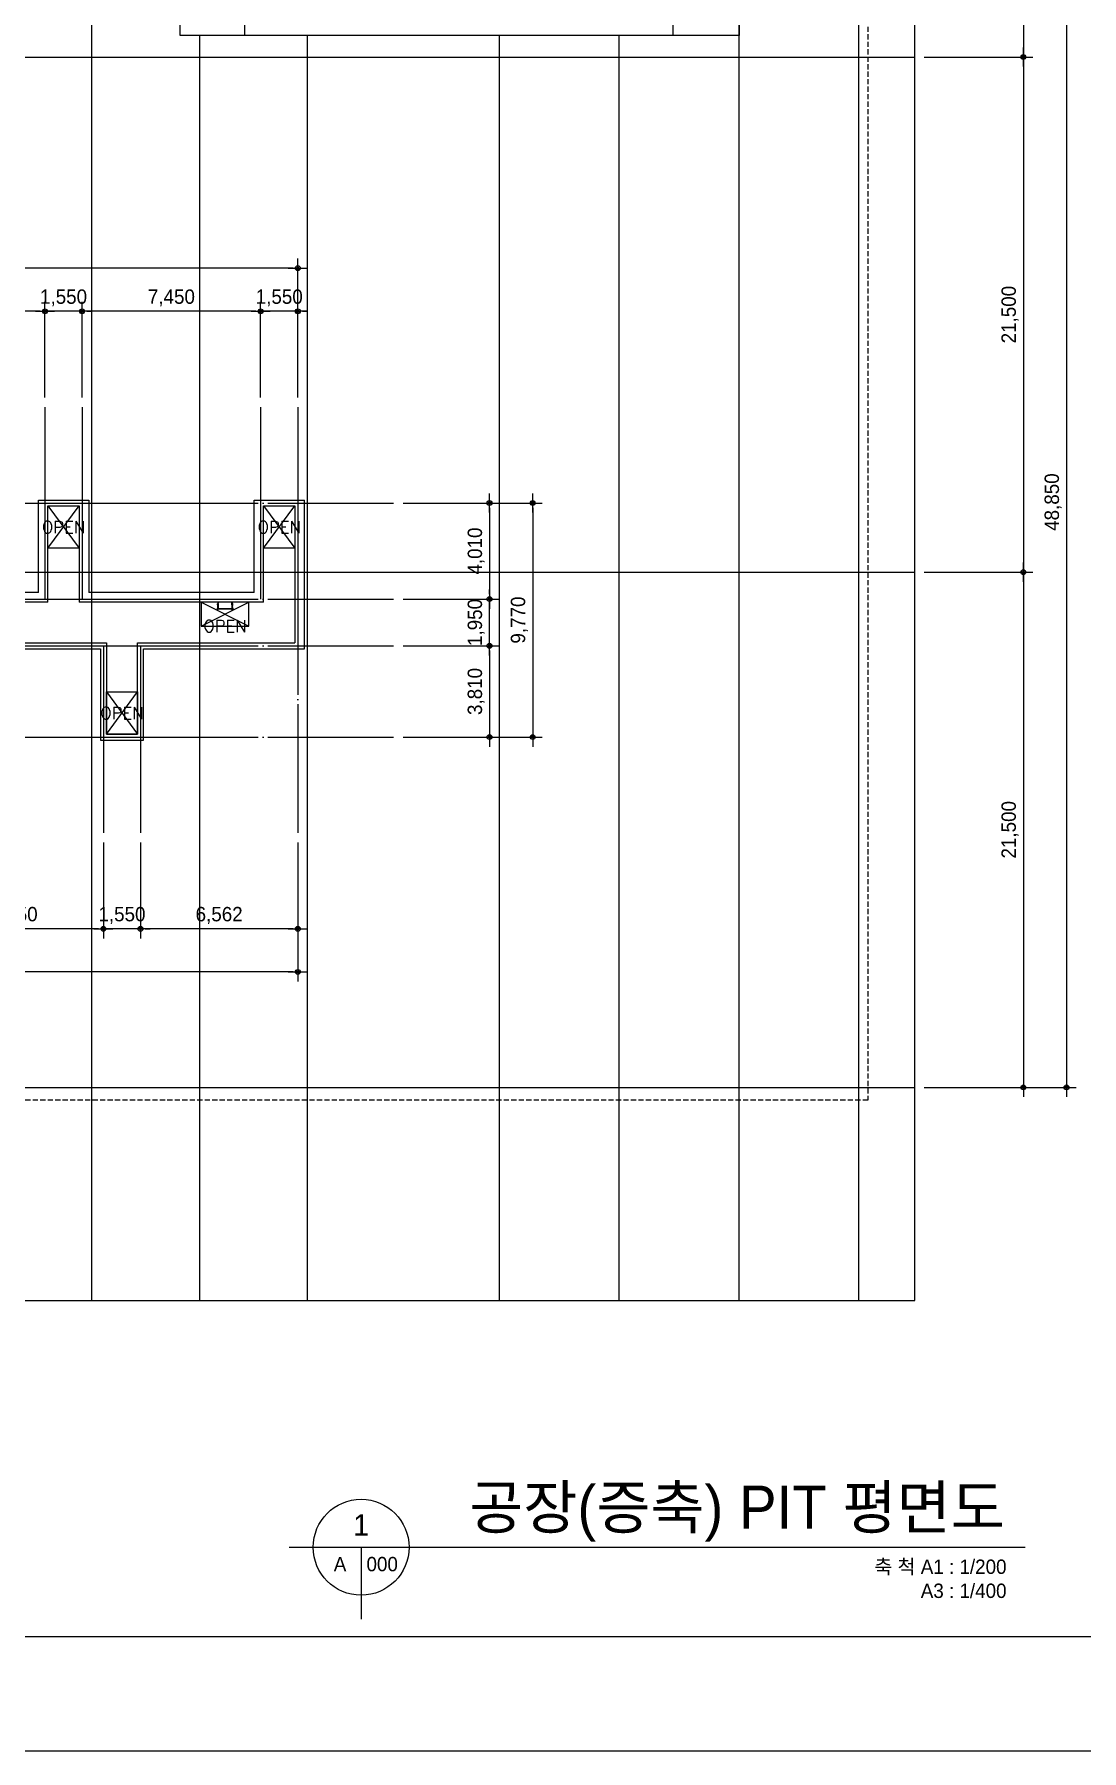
# Model space of a CAD drawing. Header units: millimetres. Extents: x 10462777 to 22643323, y 453826 to 1389191.
# Drawn here: x 11612322 to 11656024, y 652116 to 723745 of the extents above; entities that cross this region are included whole.
import ezdxf
from ezdxf.enums import TextEntityAlignment as Align

# ---------------------------------------------------------------- set-up
doc = ezdxf.new("R2010")
doc.units = ezdxf.units.MM
doc.header["$LTSCALE"] = 200
doc.header["$MEASUREMENT"] = 0
doc.header["$PDMODE"] = 35
doc.header["$PDSIZE"] = -5
doc.linetypes.add('CEN', pattern=[62, 60, -1, 0, -1])
doc.linetypes.add('HIDDEN_KS1', pattern=[0.26, 0.18, -0.08])
doc.layers.get('0').update_dxf_attribs({"linetype": 'CONTINUOUS'})
doc.layers.get('DEFPOINTS').update_dxf_attribs({"linetype": 'CONTINUOUS'})
for name, color, linetype in [('9', 9, 'CONTINUOUS'), ('CEN', 1, 'CONTINUOUS'), ('CEN2', 8, 'CEN'), ('CENTER', 1, 'CONTINUOUS'), ('con', 2, 'CONTINUOUS'), ('DIM', 4, 'CONTINUOUS'), ('E1', 4, 'CONTINUOUS'), ('open', 1, 'CONTINUOUS'), ('SHEET', 3, 'CONTINUOUS'), ('TE_TEXT', 3, 'CONTINUOUS'), ('TEXT', 7, 'CONTINUOUS'), ('TITLE', 3, 'CONTINUOUS'), ('하부벽체', 4, 'HIDDEN_KS1')]:
    doc.layers.add(name, color=color, linetype=linetype)
doc.layers.add('OFF', color=33, linetype='CONTINUOUS', plot=False)
doc.styles.add('a1', font='txt.shx ', dxfattribs={"height": 300, "bigfont": ' whgtxt.shx'})
doc.styles.add('DU', font='')
doc.styles.add('HY울릉도M', font='')
doc.styles.get('DU').set_extended_font_data('HY울릉도M')
doc.styles.get('HY울릉도M').set_extended_font_data('HY울릉도M')
doc.dimstyles.new('150-3', dxfattribs={"dimscale": 300, "dimtxt": 1.5, "dimasz": 0.5, "dimexe": 1, "dimexo": 1, "dimgap": 0.5, "dimtad": 1, "dimdec": 0, "dimdsep": 46, "dimlunit": 6, "dimtxsty": 'HY울릉도M', "dimblk1": 'DIMDOT', "dimblk2": 'DIMDOT', "dimsah": 1, "dimcen": 2.5, "dimdle": 1.5, "dimclrd": 7, "dimclre": 7, "dimclrt": 3, "dimadec": 0, "dimazin": 0, "dimtfac": 1, "dimtdec": 0, "dimtix": 1, "dimtmove": 2, "dimatfit": 3, "dimldrblk": 'DIMDOT', "dimfxl": 1, "dimtvp": 1, "dimtolj": 1, "dimtzin": 0, "dimarcsym": 0})

# ---------------------------------------------------------------- blocks, each defined once
blk = doc.blocks.new('아키람시트')
at = {"layer": 'SHEET', "color": 4}
for p, q in [((122934, -593981), (161875, -593981)), ((121173, -595171), (163173, -595171))]:
    blk.add_line(p, q, dxfattribs=at)
blk = doc.blocks.new('DIMDOT')
at = {"color": 4}
blk.add_line((-2, 0), (2, 0), dxfattribs=at)
at = {"color": 7}
for radius in [0.5, 0.25]:
    blk.add_circle((0, 0), radius, dxfattribs=at)
blk = doc.blocks.new('*D463')
at = {"layer": 'DEFPOINTS', "color": 0, "transparency": 16777216}
for p in [(11649057, 722798), (11649057, 701298), (11653590, 701298)]:
    blk.add_point(p, dxfattribs=at)
at = {"layer": 'DIM', "color": 7, "lineweight": -2, "transparency": 16777216}
for p, q in [((11649457, 722798), (11653990, 722798)), ((11653590, 722598), (11653590, 701498)), ((11649457, 701298), (11653990, 701298))]:
    blk.add_line(p, q, dxfattribs=at)
at = {"layer": 'DIM', "color": 7, "lineweight": -2, "transparency": 16777216, "xscale": 200, "yscale": 200, "zscale": 200}
for p, rotation in [((11653590, 722798), 90), ((11653590, 701298), 270)]:
    blk.add_blockref('DIMDOT', p, dxfattribs=dict(at, rotation=rotation))
at = {"layer": 'DIM', "color": 3, "transparency": 16777216, "insert": (11653033, 712048), "char_height": 600, "attachment_point": 5, "rotation": 90, "style": 'HY울릉도M'}
blk.add_mtext('\\A1;21,500', dxfattribs=at)
blk = doc.blocks.new('*D464')
at = {"layer": 'DEFPOINTS', "color": 0, "transparency": 16777216}
for p in [(11649057, 701298), (11649057, 679798), (11653590, 679798)]:
    blk.add_point(p, dxfattribs=at)
at = {"layer": 'DIM', "color": 7, "lineweight": -2, "transparency": 16777216}
for p, q in [((11649457, 701298), (11653990, 701298)), ((11653590, 701098), (11653590, 679998)), ((11649457, 679798), (11653990, 679798))]:
    blk.add_line(p, q, dxfattribs=at)
at = {"layer": 'DIM', "color": 7, "lineweight": -2, "transparency": 16777216, "xscale": 200, "yscale": 200, "zscale": 200}
for p, rotation in [((11653590, 701298), 90), ((11653590, 679798), 270)]:
    blk.add_blockref('DIMDOT', p, dxfattribs=dict(at, rotation=rotation))
at = {"layer": 'DIM', "color": 3, "transparency": 16777216, "insert": (11653033, 690548), "char_height": 600, "attachment_point": 5, "rotation": 90, "style": 'HY울릉도M'}
blk.add_mtext('\\A1;21,500', dxfattribs=at)
blk = doc.blocks.new('*D480')
at = {"layer": 'DEFPOINTS', "color": 0, "transparency": 16777216}
for p in [(11649057, 728648), (11649057, 679798), (11655390, 679798)]:
    blk.add_point(p, dxfattribs=at)
at = {"layer": 'DIM', "color": 7, "lineweight": -2, "transparency": 16777216}
for p, q in [((11649457, 728648), (11655790, 728648)), ((11655390, 728448), (11655390, 679998)), ((11649457, 679798), (11655790, 679798))]:
    blk.add_line(p, q, dxfattribs=at)
at = {"layer": 'DIM', "color": 7, "lineweight": -2, "transparency": 16777216, "xscale": 200, "yscale": 200, "zscale": 200}
for p, rotation in [((11655390, 728648), 90), ((11655390, 679798), 270)]:
    blk.add_blockref('DIMDOT', p, dxfattribs=dict(at, rotation=rotation))
at = {"layer": 'DIM', "color": 3, "transparency": 16777216, "insert": (11654833, 704223), "char_height": 600, "attachment_point": 5, "rotation": 90, "style": 'HY울릉도M'}
blk.add_mtext('\\A1;48,850', dxfattribs=at)
blk = doc.blocks.new('*D495')
at = {"layer": 'DEFPOINTS', "color": 0, "transparency": 16777216}
for p in [(11649057, 728648), (11649057, 722798), (11653590, 722798)]:
    blk.add_point(p, dxfattribs=at)
at = {"layer": 'DIM', "color": 7, "lineweight": -2, "transparency": 16777216}
for p, q in [((11649457, 728648), (11653990, 728648)), ((11653590, 728448), (11653590, 722998)), ((11649457, 722798), (11653990, 722798))]:
    blk.add_line(p, q, dxfattribs=at)
at = {"layer": 'DIM', "color": 7, "lineweight": -2, "transparency": 16777216, "xscale": 200, "yscale": 200, "zscale": 200}
for p, rotation in [((11653590, 728648), 90), ((11653590, 722798), 270)]:
    blk.add_blockref('DIMDOT', p, dxfattribs=dict(at, rotation=rotation))
at = {"layer": 'DIM', "color": 3, "transparency": 16777216, "insert": (11653033, 725723), "char_height": 600, "attachment_point": 5, "rotation": 90, "style": 'HY울릉도M'}
blk.add_mtext('\\A1;5,850', dxfattribs=at)
blk = doc.blocks.new('A$C0C7C7C33')
at = {"layer": '9'}
h = blk.add_hatch(dxfattribs=at)
h.set_pattern_fill('ANSI37', color=256, scale=40, angle=180, style=0)
h.set_pattern_definition([(135, (5099.1176, 3321.716), (3.535534, 3.535534), []), (45, (5099.1176, 3321.716), (3.535534, -3.535534), [])])
h.paths.add_polyline_path([(-645, 4034), (-635, 4034), (-635, 4024), (-645, 4024)])
h.paths.add_polyline_path([(-661, 4034), (-651, 4034), (-651, 4024), (-661, 4024)])
h = blk.add_hatch(dxfattribs=at)
h.set_pattern_fill('ANSI37', color=256, scale=40, angle=180, style=0)
h.set_pattern_definition([(135, (5686.8676, 3321.716), (3.535534, 3.535534), []), (45, (5686.8676, 3321.716), (3.535534, -3.535534), [])])
h.paths.add_polyline_path([(-57, 4034), (-47, 4034), (-47, 4024), (-57, 4024)])
h.paths.add_polyline_path([(-73, 4034), (-63, 4034), (-63, 4024), (-73, 4024)])
for p, q in [((-657, 4110), (-681, 4110)), ((-681, 4110), (-681, 4104)), ((-657, 4104), (-681, 4104)), ((-661, 3835), (-666, 3835)), ((-666, 3835), (-666, 3828)), ((-666, 3821), (-666, 3813)), ((-666, 3813), (-661, 3813)), ((-664, 4002), (-664, 3986)), ((-664, 4002), (-657, 4002)), ((-657, 3999), (-664, 3999)), ((-657, 3989), (-664, 3989)), ((-664, 3986), (-657, 3986)), ((-664, 3952), (-657, 3952)), ((-664, 3952), (-664, 3936)), ((-657, 3949), (-664, 3949)), ((-657, 3939), (-664, 3939)), ((-664, 3936), (-657, 3936)), ((-664, 3902), (-664, 3886)), ((-664, 3902), (-657, 3902)), ((-657, 3899), (-664, 3899)), ((-657, 3889), (-664, 3889)), ((-664, 3886), (-657, 3886)), ((-661, 4024), (-661, 4034)), ((-651, 4034), (-661, 4034)), ((-651, 4024), (-661, 4024)), ((-657, 4014), (-657, 3844)), ((-657, 4014), (-651, 4014)), ((-657, 3999), (-645, 3999)), ((-657, 3989), (-645, 3989)), ((-657, 3949), (-645, 3949)), ((-657, 3939), (-645, 3939)), ((-657, 3899), (-645, 3899)), ((-657, 3889), (-645, 3889)), ((-646, 3835), (-656, 3835)), ((-656, 3813), (-646, 3813)), ((-651, 4098), (-651, 4024)), ((-651, 3844), (-651, 4024)), ((-651, 3874), (-645, 3874)), ((-645, 4024), (-645, 4098)), ((-635, 4034), (-645, 4034)), ((-645, 4024), (-645, 3874)), ((-635, 4024), (-645, 4024)), ((-645, 4002), (-638, 4002)), ((-645, 3999), (-638, 3999)), ((-645, 3989), (-638, 3989)), ((-645, 3986), (-638, 3986)), ((-645, 3952), (-638, 3952)), ((-645, 3949), (-638, 3949)), ((-645, 3939), (-638, 3939)), ((-645, 3936), (-638, 3936)), ((-645, 3902), (-638, 3902)), ((-645, 3899), (-638, 3899)), ((-645, 3889), (-638, 3889)), ((-645, 3886), (-638, 3886)), ((-637, 3835), (-642, 3835)), ((-642, 3813), (-637, 3813)), ((-615, 4110), (-639, 4110)), ((-639, 4104), (-615, 4104)), ((-638, 4002), (-638, 3986)), ((-638, 3999), (-633, 3999)), ((-638, 3989), (-633, 3989)), ((-638, 3952), (-638, 3936)), ((-638, 3949), (-633, 3949)), ((-638, 3939), (-633, 3939)), ((-638, 3902), (-638, 3886)), ((-638, 3899), (-633, 3899)), ((-638, 3889), (-633, 3889)), ((-71, 3835), (-637, 3835)), ((-71, 3813), (-637, 3813)), ((-635, 4034), (-635, 4024)), ((-633, 3999), (-633, 3989)), ((-633, 3949), (-633, 3939)), ((-633, 3899), (-633, 3889)), ((-615, 4110), (-615, 4104)), ((-93, 4110), (-69, 4110)), ((-93, 4110), (-93, 4104)), ((-69, 4104), (-93, 4104)), ((-75, 3999), (-75, 3989)), ((-70, 3999), (-75, 3999)), ((-70, 3989), (-75, 3989)), ((-70, 3949), (-75, 3949)), ((-75, 3949), (-75, 3939)), ((-70, 3939), (-75, 3939)), ((-75, 3899), (-75, 3889)), ((-70, 3899), (-75, 3899)), ((-70, 3889), (-75, 3889)), ((-63, 4034), (-73, 4034)), ((-73, 4024), (-73, 4034)), ((-63, 4024), (-73, 4024)), ((-71, 3835), (-67, 3835)), ((-67, 3813), (-71, 3813)), ((-63, 4002), (-70, 4002)), ((-70, 4002), (-70, 3986)), ((-63, 3999), (-70, 3999)), ((-63, 3989), (-70, 3989)), ((-63, 3986), (-70, 3986)), ((-63, 3952), (-70, 3952)), ((-70, 3952), (-70, 3936)), ((-63, 3949), (-70, 3949)), ((-63, 3939), (-70, 3939)), ((-63, 3936), (-70, 3936)), ((-63, 3902), (-70, 3902)), ((-70, 3902), (-70, 3886)), ((-63, 3899), (-70, 3899)), ((-63, 3889), (-70, 3889)), ((-63, 3886), (-70, 3886)), ((-63, 4024), (-63, 4098)), ((-63, 4024), (-63, 3874)), ((-51, 3999), (-63, 3999)), ((-51, 3989), (-63, 3989)), ((-51, 3949), (-63, 3949)), ((-51, 3939), (-63, 3939)), ((-51, 3899), (-63, 3899)), ((-51, 3889), (-63, 3889)), ((-57, 3874), (-63, 3874)), ((-62, 3835), (-52, 3835)), ((-52, 3813), (-62, 3813)), ((-57, 4098), (-57, 4024)), ((-47, 4034), (-57, 4034)), ((-57, 3844), (-57, 4024)), ((-47, 4024), (-57, 4024)), ((-51, 4014), (-57, 4014)), ((-51, 4110), (-27, 4110)), ((-51, 4104), (-27, 4104)), ((-51, 4014), (-51, 3844)), ((-44, 4002), (-51, 4002)), ((-51, 3999), (-44, 3999)), ((-51, 3989), (-44, 3989)), ((-44, 3986), (-51, 3986)), ((-44, 3952), (-51, 3952)), ((-51, 3949), (-44, 3949)), ((-51, 3939), (-44, 3939)), ((-44, 3936), (-51, 3936)), ((-44, 3902), (-51, 3902)), ((-51, 3899), (-44, 3899)), ((-51, 3889), (-44, 3889)), ((-44, 3886), (-51, 3886)), ((-48, 3835), (-43, 3835)), ((-43, 3813), (-48, 3813)), ((-47, 4034), (-47, 4024)), ((-44, 4002), (-44, 3986)), ((-44, 3952), (-44, 3936)), ((-44, 3902), (-44, 3886)), ((-43, 3835), (-43, 3828)), ((-43, 3821), (-43, 3813)), ((-27, 4110), (-27, 4104))]:
    blk.add_line(p, q, dxfattribs=at)
for centre, radius in [((-654, 3824), 20.1), ((-654, 3824), 16.9), ((-54, 3824), 20.1), ((-54, 3824), 16.9)]:
    blk.add_circle(centre, radius, dxfattribs=at)
for centre, radius, start, end in [((-657, 4098), 12.5, 2.41236, 87.58764), ((-657, 4098), 6.27, 2.41236, 87.58764), ((-638, 4098), 12.5, 92.41236, 139.45169), ((-639, 4098), 6.27, 92.41236, 177.58764), ((-70, 4098), 12.5, 40.54831, 87.58764), ((-69, 4098), 6.27, 2.41236, 87.58764), ((-51, 4098), 12.5, 92.41236, 177.58764), ((-51, 4098), 6.27, 92.41236, 177.58764)]:
    blk.add_arc(centre, radius, start, end, dxfattribs=at)
at = {"layer": 'CENTER'}
for p, q in [((5, 3824), (-702, 3824)), ((-670, 3994), (-629, 3994)), ((-670, 3944), (-629, 3944)), ((-670, 3894), (-629, 3894)), ((-654, 3774), (-654, 3873)), ((-38, 3994), (-79, 3994)), ((-38, 3944), (-79, 3944)), ((-38, 3894), (-79, 3894)), ((-54, 3774), (-54, 3873))]:
    blk.add_line(p, q, dxfattribs=at)
blk = doc.blocks.new('*D498')
at = {"layer": 'DEFPOINTS', "color": 0, "transparency": 16777216}
for p in [(11578166, 713985), (11578166, 708185), (11623316, 708185)]:
    blk.add_point(p, dxfattribs=at)
at = {"layer": 'DIM', "color": 7, "lineweight": -2, "transparency": 16777216}
for p, q in [((11578166, 708585), (11578166, 714385)), ((11623316, 708585), (11623316, 714385)), ((11623116, 713985), (11578366, 713985))]:
    blk.add_line(p, q, dxfattribs=at)
at = {"layer": 'DIM', "color": 7, "lineweight": -2, "transparency": 16777216, "xscale": 200, "yscale": 200, "zscale": 200, "rotation": 180}
blk.add_blockref('DIMDOT', (11578166, 713985), dxfattribs=at)
at = {"layer": 'DIM', "color": 7, "lineweight": -2, "transparency": 16777216, "xscale": 200, "yscale": 200, "zscale": 200}
blk.add_blockref('DIMDOT', (11623316, 713985), dxfattribs=at)
at = {"layer": 'DIM', "color": 3, "transparency": 16777216, "insert": (11600741, 714542), "char_height": 600, "attachment_point": 5, "style": 'HY울릉도M'}
blk.add_mtext('\\A1;45,150', dxfattribs=at)
blk = doc.blocks.new('*D501')
at = {"layer": 'DEFPOINTS', "color": 0, "transparency": 16777216}
for p in [(11612766, 712185), (11612766, 708185), (11614316, 708185)]:
    blk.add_point(p, dxfattribs=at)
at = {"layer": 'DIM', "color": 7, "lineweight": -2, "transparency": 16777216}
for p, q in [((11612566, 712185), (11612366, 712185)), ((11612766, 708585), (11612766, 712585)), ((11614316, 712185), (11612766, 712185)), ((11614316, 708585), (11614316, 712585)), ((11614516, 712185), (11614716, 712185))]:
    blk.add_line(p, q, dxfattribs=at)
at = {"layer": 'DIM', "color": 7, "lineweight": -2, "transparency": 16777216, "xscale": 200, "yscale": 200, "zscale": 200}
blk.add_blockref('DIMDOT', (11612766, 712185), dxfattribs=at)
at = {"layer": 'DIM', "color": 7, "lineweight": -2, "transparency": 16777216, "xscale": 200, "yscale": 200, "zscale": 200, "rotation": 180}
blk.add_blockref('DIMDOT', (11614316, 712185), dxfattribs=at)
at = {"layer": 'DIM', "color": 3, "transparency": 16777216, "insert": (11613541, 712742), "char_height": 600, "attachment_point": 5, "style": 'HY울릉도M'}
blk.add_mtext('\\A1;1,550', dxfattribs=at)
blk = doc.blocks.new('*D502')
at = {"layer": 'DEFPOINTS', "color": 0, "transparency": 16777216}
for p in [(11621766, 712185), (11621766, 708185), (11623316, 708185)]:
    blk.add_point(p, dxfattribs=at)
at = {"layer": 'DIM', "color": 7, "lineweight": -2, "transparency": 16777216}
for p, q in [((11621566, 712185), (11621366, 712185)), ((11621766, 708585), (11621766, 712585)), ((11623316, 712185), (11621766, 712185)), ((11623316, 708585), (11623316, 712585)), ((11623516, 712185), (11623716, 712185))]:
    blk.add_line(p, q, dxfattribs=at)
at = {"layer": 'DIM', "color": 7, "lineweight": -2, "transparency": 16777216, "xscale": 200, "yscale": 200, "zscale": 200}
blk.add_blockref('DIMDOT', (11621766, 712185), dxfattribs=at)
at = {"layer": 'DIM', "color": 7, "lineweight": -2, "transparency": 16777216, "xscale": 200, "yscale": 200, "zscale": 200, "rotation": 180}
blk.add_blockref('DIMDOT', (11623316, 712185), dxfattribs=at)
at = {"layer": 'DIM', "color": 3, "transparency": 16777216, "insert": (11622541, 712742), "char_height": 600, "attachment_point": 5, "style": 'HY울릉도M'}
blk.add_mtext('\\A1;1,550', dxfattribs=at)
blk = doc.blocks.new('*D503')
at = {"layer": 'DEFPOINTS', "color": 0, "transparency": 16777216}
for p in [(11614316, 712185), (11614316, 708185), (11621766, 708185)]:
    blk.add_point(p, dxfattribs=at)
at = {"layer": 'DIM', "color": 7, "lineweight": -2, "transparency": 16777216}
for p, q in [((11614316, 708585), (11614316, 712585)), ((11621566, 712185), (11614516, 712185)), ((11621766, 708585), (11621766, 712585))]:
    blk.add_line(p, q, dxfattribs=at)
at = {"layer": 'DIM', "color": 7, "lineweight": -2, "transparency": 16777216, "xscale": 200, "yscale": 200, "zscale": 200, "rotation": 180}
blk.add_blockref('DIMDOT', (11614316, 712185), dxfattribs=at)
at = {"layer": 'DIM', "color": 7, "lineweight": -2, "transparency": 16777216, "xscale": 200, "yscale": 200, "zscale": 200}
blk.add_blockref('DIMDOT', (11621766, 712185), dxfattribs=at)
at = {"layer": 'DIM', "color": 3, "transparency": 16777216, "insert": (11618041, 712742), "char_height": 600, "attachment_point": 5, "style": 'HY울릉도M'}
blk.add_mtext('\\A1;7,450', dxfattribs=at)
blk = doc.blocks.new('*D504')
at = {"layer": 'DEFPOINTS', "color": 0, "transparency": 16777216}
for p in [(11605316, 712185), (11605316, 708185), (11612766, 708185)]:
    blk.add_point(p, dxfattribs=at)
at = {"layer": 'DIM', "color": 7, "lineweight": -2, "transparency": 16777216}
for p, q in [((11605316, 708585), (11605316, 712585)), ((11612566, 712185), (11605516, 712185)), ((11612766, 708585), (11612766, 712585))]:
    blk.add_line(p, q, dxfattribs=at)
at = {"layer": 'DIM', "color": 7, "lineweight": -2, "transparency": 16777216, "xscale": 200, "yscale": 200, "zscale": 200, "rotation": 180}
blk.add_blockref('DIMDOT', (11605316, 712185), dxfattribs=at)
at = {"layer": 'DIM', "color": 7, "lineweight": -2, "transparency": 16777216, "xscale": 200, "yscale": 200, "zscale": 200}
blk.add_blockref('DIMDOT', (11612766, 712185), dxfattribs=at)
at = {"layer": 'DIM', "color": 3, "transparency": 16777216, "insert": (11609041, 712742), "char_height": 600, "attachment_point": 5, "style": 'HY울릉도M'}
blk.add_mtext('\\A1;7,450', dxfattribs=at)
blk = doc.blocks.new('*D512')
at = {"layer": 'DEFPOINTS', "color": 0, "transparency": 16777216}
for p in [(11627316, 704185), (11627316, 694415), (11633116, 694415)]:
    blk.add_point(p, dxfattribs=at)
at = {"layer": 'DIM', "color": 7, "lineweight": -2, "transparency": 16777216}
for p, q in [((11627716, 704185), (11633516, 704185)), ((11633116, 703985), (11633116, 694615)), ((11627716, 694415), (11633516, 694415))]:
    blk.add_line(p, q, dxfattribs=at)
at = {"layer": 'DIM', "color": 7, "lineweight": -2, "transparency": 16777216, "xscale": 200, "yscale": 200, "zscale": 200}
for p, rotation in [((11633116, 704185), 90), ((11633116, 694415), 270)]:
    blk.add_blockref('DIMDOT', p, dxfattribs=dict(at, rotation=rotation))
at = {"layer": 'DIM', "color": 3, "transparency": 16777216, "insert": (11632559, 699300), "char_height": 600, "attachment_point": 5, "rotation": 90, "style": 'HY울릉도M'}
blk.add_mtext('\\A1;9,770', dxfattribs=at)
blk = doc.blocks.new('*D513')
at = {"layer": 'DEFPOINTS', "color": 0, "transparency": 16777216}
for p in [(11627316, 704185), (11627316, 700175), (11631316, 700175)]:
    blk.add_point(p, dxfattribs=at)
at = {"layer": 'DIM', "color": 7, "lineweight": -2, "transparency": 16777216}
for p, q in [((11627716, 704185), (11631716, 704185)), ((11631316, 703985), (11631316, 700375)), ((11627716, 700175), (11631716, 700175))]:
    blk.add_line(p, q, dxfattribs=at)
at = {"layer": 'DIM', "color": 7, "lineweight": -2, "transparency": 16777216, "xscale": 200, "yscale": 200, "zscale": 200}
for p, rotation in [((11631316, 704185), 90), ((11631316, 700175), 270)]:
    blk.add_blockref('DIMDOT', p, dxfattribs=dict(at, rotation=rotation))
at = {"layer": 'DIM', "color": 3, "transparency": 16777216, "insert": (11630759, 702180), "char_height": 600, "attachment_point": 5, "rotation": 90, "style": 'HY울릉도M'}
blk.add_mtext('\\A1;4,010', dxfattribs=at)
blk = doc.blocks.new('*D514')
at = {"layer": 'DEFPOINTS', "color": 0, "transparency": 16777216}
for p in [(11627316, 700175), (11631316, 700175), (11627316, 698225)]:
    blk.add_point(p, dxfattribs=at)
at = {"layer": 'DIM', "color": 7, "lineweight": -2, "transparency": 16777216}
for p, q in [((11631316, 700375), (11631316, 700575)), ((11627716, 700175), (11631716, 700175)), ((11631316, 698225), (11631316, 700175)), ((11627716, 698225), (11631716, 698225)), ((11631316, 698025), (11631316, 697825))]:
    blk.add_line(p, q, dxfattribs=at)
at = {"layer": 'DIM', "color": 7, "lineweight": -2, "transparency": 16777216, "xscale": 200, "yscale": 200, "zscale": 200}
for p, rotation in [((11631316, 700175), 270), ((11631316, 698225), 90)]:
    blk.add_blockref('DIMDOT', p, dxfattribs=dict(at, rotation=rotation))
at = {"layer": 'DIM', "color": 3, "transparency": 16777216, "insert": (11630759, 699200), "char_height": 600, "attachment_point": 5, "rotation": 90, "style": 'HY울릉도M'}
blk.add_mtext('\\A1;1,950', dxfattribs=at)
blk = doc.blocks.new('*D515')
at = {"layer": 'DEFPOINTS', "color": 0, "transparency": 16777216}
for p in [(11627316, 698225), (11627316, 694415), (11631316, 694415)]:
    blk.add_point(p, dxfattribs=at)
at = {"layer": 'DIM', "color": 7, "lineweight": -2, "transparency": 16777216}
for p, q in [((11627716, 698225), (11631716, 698225)), ((11631316, 698025), (11631316, 694615)), ((11627716, 694415), (11631716, 694415))]:
    blk.add_line(p, q, dxfattribs=at)
at = {"layer": 'DIM', "color": 7, "lineweight": -2, "transparency": 16777216, "xscale": 200, "yscale": 200, "zscale": 200}
for p, rotation in [((11631316, 698225), 90), ((11631316, 694415), 270)]:
    blk.add_blockref('DIMDOT', p, dxfattribs=dict(at, rotation=rotation))
at = {"layer": 'DIM', "color": 3, "transparency": 16777216, "insert": (11630759, 696320), "char_height": 600, "attachment_point": 5, "rotation": 90, "style": 'HY울릉도M'}
blk.add_mtext('\\A1;3,810', dxfattribs=at)
blk = doc.blocks.new('*D517')
at = {"layer": 'DEFPOINTS', "color": 0, "transparency": 16777216}
for p in [(11578166, 690415), (11623316, 690415), (11578166, 684615)]:
    blk.add_point(p, dxfattribs=at)
at = {"layer": 'DIM', "color": 7, "lineweight": -2, "transparency": 16777216}
for p, q in [((11578166, 690015), (11578166, 684215)), ((11623316, 690015), (11623316, 684215)), ((11623116, 684615), (11578366, 684615))]:
    blk.add_line(p, q, dxfattribs=at)
at = {"layer": 'DIM', "color": 7, "lineweight": -2, "transparency": 16777216, "xscale": 200, "yscale": 200, "zscale": 200, "rotation": 180}
blk.add_blockref('DIMDOT', (11578166, 684615), dxfattribs=at)
at = {"layer": 'DIM', "color": 7, "lineweight": -2, "transparency": 16777216, "xscale": 200, "yscale": 200, "zscale": 200}
blk.add_blockref('DIMDOT', (11623316, 684615), dxfattribs=at)
at = {"layer": 'DIM', "color": 3, "transparency": 16777216, "insert": (11600741, 685172), "char_height": 600, "attachment_point": 5, "style": 'HY울릉도M'}
blk.add_mtext('\\A1;45,150', dxfattribs=at)
blk = doc.blocks.new('*D520')
at = {"layer": 'DEFPOINTS', "color": 0, "transparency": 16777216}
for p in [(11607753, 690415), (11615203, 690415), (11607753, 686415)]:
    blk.add_point(p, dxfattribs=at)
at = {"layer": 'DIM', "color": 7, "lineweight": -2, "transparency": 16777216}
for p, q in [((11607753, 690015), (11607753, 686015)), ((11615203, 690015), (11615203, 686015)), ((11615003, 686415), (11607953, 686415))]:
    blk.add_line(p, q, dxfattribs=at)
at = {"layer": 'DIM', "color": 7, "lineweight": -2, "transparency": 16777216, "xscale": 200, "yscale": 200, "zscale": 200, "rotation": 180}
blk.add_blockref('DIMDOT', (11607753, 686415), dxfattribs=at)
at = {"layer": 'DIM', "color": 7, "lineweight": -2, "transparency": 16777216, "xscale": 200, "yscale": 200, "zscale": 200}
blk.add_blockref('DIMDOT', (11615203, 686415), dxfattribs=at)
at = {"layer": 'DIM', "color": 3, "transparency": 16777216, "insert": (11611478, 686972), "char_height": 600, "attachment_point": 5, "style": 'HY울릉도M'}
blk.add_mtext('\\A1;7,450', dxfattribs=at)
blk = doc.blocks.new('*D521')
at = {"layer": 'DEFPOINTS', "color": 0, "transparency": 16777216}
for p in [(11616753, 690415), (11623316, 690415), (11616753, 686415)]:
    blk.add_point(p, dxfattribs=at)
at = {"layer": 'DIM', "color": 7, "lineweight": -2, "transparency": 16777216}
for p, q in [((11616753, 690015), (11616753, 686015)), ((11623316, 690015), (11623316, 686015)), ((11623116, 686415), (11616953, 686415))]:
    blk.add_line(p, q, dxfattribs=at)
at = {"layer": 'DIM', "color": 7, "lineweight": -2, "transparency": 16777216, "xscale": 200, "yscale": 200, "zscale": 200, "rotation": 180}
blk.add_blockref('DIMDOT', (11616753, 686415), dxfattribs=at)
at = {"layer": 'DIM', "color": 7, "lineweight": -2, "transparency": 16777216, "xscale": 200, "yscale": 200, "zscale": 200}
blk.add_blockref('DIMDOT', (11623316, 686415), dxfattribs=at)
at = {"layer": 'DIM', "color": 3, "transparency": 16777216, "insert": (11620034, 686972), "char_height": 600, "attachment_point": 5, "style": 'HY울릉도M'}
blk.add_mtext('\\A1;6,562', dxfattribs=at)
blk = doc.blocks.new('*D522')
at = {"layer": 'DEFPOINTS', "color": 0, "transparency": 16777216}
for p in [(11615203, 690415), (11616753, 690415), (11615203, 686415)]:
    blk.add_point(p, dxfattribs=at)
at = {"layer": 'DIM', "color": 7, "lineweight": -2, "transparency": 16777216}
for p, q in [((11615203, 690015), (11615203, 686015)), ((11616753, 690015), (11616753, 686015)), ((11615003, 686415), (11614803, 686415)), ((11616753, 686415), (11615203, 686415)), ((11616953, 686415), (11617153, 686415))]:
    blk.add_line(p, q, dxfattribs=at)
at = {"layer": 'DIM', "color": 7, "lineweight": -2, "transparency": 16777216, "xscale": 200, "yscale": 200, "zscale": 200}
blk.add_blockref('DIMDOT', (11615203, 686415), dxfattribs=at)
at = {"layer": 'DIM', "color": 7, "lineweight": -2, "transparency": 16777216, "xscale": 200, "yscale": 200, "zscale": 200, "rotation": 180}
blk.add_blockref('DIMDOT', (11616753, 686415), dxfattribs=at)
at = {"layer": 'DIM', "color": 3, "transparency": 16777216, "insert": (11615978, 686972), "char_height": 600, "attachment_point": 5, "style": 'HY울릉도M'}
blk.add_mtext('\\A1;1,550', dxfattribs=at)

msp = doc.modelspace()

# ---------------------------------------------------------------- linework, layer by layer
at = {"layer": 'CEN'}
for p, q in [((11614725.71196, 670904.89188), (11614725.71196, 745563.67675)), ((11641725.71196, 670904.91633), (11641725.71196, 745563.70119)), ((11646725.71196, 670904.92086), (11646725.71196, 745563.70572)), ((11619225.71196, 670904.89596), (11619225.71196, 723691.31407)), ((11623725.71196, 670904.90003), (11623725.71196, 723691.31407)), ((11631725.71196, 670904.90728), (11631725.71196, 723691.31407)), ((11636725.71196, 670904.9118), (11636725.71196, 723691.31407)), ((11526804.71195, 722797.78093), (11649056.68457, 722797.78093)), ((11526804.71195, 701297.78093), (11649056.68457, 701297.78093)), ((11526804.71195, 679797.78093), (11649056.68457, 679797.78093))]:
    msp.add_line(p, q, dxfattribs=at)
at = {"layer": 'CEN2'}
for p, q in [((11612765.70954, 708185.28093), (11612765.70954, 700175.28093)), ((11614315.70954, 708185.28093), (11614315.70954, 700175.28093)), ((11621765.70954, 708185.28093), (11621765.70954, 700175.28093)), ((11623315.70954, 708185.28093), (11623315.70954, 690415.13453)), ((11572465.7093, 704185.28093), (11627315.70954, 704185.28093)), ((11572465.7093, 700175.28093), (11627315.70954, 700175.28093)), ((11572465.7093, 698225.28093), (11627315.70954, 698225.28093)), ((11615203.21196, 698225.28093), (11615203.21196, 690415.13453)), ((11616753.21196, 698225.28093), (11616753.21196, 690415.13453)), ((11572465.7093, 694415.13453), (11627315.70954, 694415.13453))]:
    msp.add_line(p, q, dxfattribs=at)
at = {"layer": 'CENTER'}
for p, q in [((11621103.71196, 723691.31407, 0), (11621103.71196, 745563.60612, 0)), ((11638983.71196, 723691.31407, 0), (11638983.71196, 745563.60612, 0))]:
    msp.add_line(p, q, dxfattribs=at)
at = {"layer": 'con'}
for p, q in [((11612490.70954, 704310.28093), (11614590.70954, 704310.28093)), ((11612490.70954, 700450.28093), (11612490.70954, 704310.28093)), ((11614590.70954, 704310.28093), (11614590.70954, 700450.28093)), ((11621490.70954, 704310.28093), (11623590.70954, 704310.28093)), ((11621490.70954, 700450.28093), (11621490.70954, 704310.28093)), ((11623590.70954, 698100.28093), (11623590.70954, 704310.28093)), ((11612890.70954, 700050.28093), (11612890.70954, 704060.28093)), ((11612890.70954, 704060.28093), (11614190.70954, 704060.28093)), ((11614190.70954, 704060.28093), (11614190.70954, 700050.28093)), ((11621890.70954, 700050.28093), (11621890.70954, 704060.28093)), ((11621890.70954, 704060.28093), (11623190.70954, 704060.28093)), ((11623190.70954, 704060.28093), (11623190.70954, 698350.28093)), ((11612890.70954, 700050.28093), (11605190.70954, 700050.28093)), ((11612490.70954, 700450.28093), (11605590.70954, 700450.28093)), ((11621890.70954, 700050.28093), (11614190.70954, 700050.28093)), ((11621490.70954, 700450.28093), (11614590.70954, 700450.28093)), ((11607628.21196, 698350.28093), (11615328.21196, 698350.28093)), ((11607878.21196, 698100.28093), (11615078.21196, 698100.28093)), ((11615078.21196, 698100.28093), (11615078.21196, 694290.13453)), ((11615328.21196, 698350.28093), (11615328.21196, 694540.13453)), ((11616628.21196, 698350.28093), (11623190.70954, 698350.28093)), ((11616628.21196, 694540.13453, 0), (11616628.21196, 698350.28093, 0)), ((11616878.21196, 698100.28093), (11623590.70954, 698100.28093)), ((11616878.21196, 694290.13453), (11616878.21196, 698100.28093)), ((11615078.21196, 694290.13453), (11616878.21196, 694290.13453)), ((11615328.21196, 694540.13453), (11616628.21196, 694540.13453, 0))]:
    msp.add_line(p, q, dxfattribs=at)
at = {"layer": 'E1', "ltscale": 10}
msp.add_lwpolyline([(11641725.71196, 723691.31407), (11618403.71196, 723691.31407), (11618403.71196, 745563.60612), (11641725.71196, 745563.60612)], close=True, dxfattribs=at)
at = {"layer": 'OFF', "color": 156, "ltscale": 10}
msp.add_lwpolyline([(11526804.71195, 745563.59714), (11526804.71195, 670904.81228), (11649056.68457, 670904.92297), (11649056.68457, 745563.70783)], close=True, dxfattribs=at)
at = {"layer": 'open', "ltscale": 6}
for p, q in [((11612890.70954, 704060.28093, 0), (11614190.70954, 702300.28093, 0)), ((11612890.70954, 702300.28093, 0), (11614190.70954, 704060.28093, 0)), ((11621890.70954, 704060.28093, 0), (11623190.70954, 702300.28093, 0)), ((11621890.70954, 702300.28093, 0), (11623190.70954, 704060.28093, 0)), ((11619278.21196, 699050.28093), (11621278.21196, 700050.28093)), ((11619278.21196, 700050.28093), (11621278.21196, 699050.28093)), ((11615328.21196, 696300.28093, 0), (11616628.21196, 694540.13453)), ((11615328.21196, 694540.13453, 0), (11616628.21196, 696300.28093))]:
    msp.add_line(p, q, dxfattribs=at)
for points in [[(11612890.70954, 704060.28093), (11614190.70954, 704060.28093), (11614190.70954, 702300.28093), (11612890.70954, 702300.28093)], [(11621890.70954, 704060.28093), (11623190.70954, 704060.28093), (11623190.70954, 702300.28093), (11621890.70954, 702300.28093)], [(11619278.21196, 699050.28093), (11621278.21196, 699050.28093), (11621278.21196, 700050.28093), (11619278.21196, 700050.28093)]]:
    msp.add_lwpolyline(points, close=True, dxfattribs=at)
at = {"layer": 'open', "ltscale": 6, "elevation": 0}
msp.add_lwpolyline([(11615328.21196, 696300.28093), (11616628.21196, 696300.28093), (11616628.21196, 694540.13453), (11615328.21196, 694540.13453)], close=True, dxfattribs=at)
at = {"layer": 'TITLE', "linetype": 'Continuous'}
msp.add_line((11622957.74863, 660605.33033), (11653669.43306, 660605.33033), dxfattribs=at)
at = {"layer": 'TITLE'}
msp.add_line((11625957.74863, 660605.33033), (11625957.74863, 657605.33033), dxfattribs=at)
at = {"layer": 'TITLE', "linetype": 'Continuous'}
msp.add_circle((11625957.74863, 660605.33033), 2000, dxfattribs=at)
at = {"layer": '하부벽체', "ltscale": 6}
msp.add_lwpolyline([(11641725.71196, 729383.93826), (11647103.21196, 729050.84426), (11647103.21196, 679270.28093), (11536348.21196, 679270.28093), (11536348.21196, 723325.28093), (11576625.71196, 723325.28093), (11576625.71196, 728498.09636), (11547025.71196, 728498.09636)], dxfattribs=at)

# ---------------------------------------------------------------- block references
at = {"xscale": 4, "yscale": 4, "zscale": 4}
msp.add_blockref('아키람시트', (11023015.41962, 3032798.09622), dxfattribs=at)
msp.add_blockref('A$C0C7C7C33', (11620632.17955, 695939.9268))

# ---------------------------------------------------------------- texts
at = {"layer": 'TE_TEXT', "style": 'DU'}
msp.add_text('공장(증축) PIT 평면도', height=1800, dxfattribs=at).set_placement((11652818.01143, 661376.78463), align=Align.RIGHT)
for s, height, p in [('1', 900, (11625957.74863, 661533.21568)), ('A', 600, (11625078.75352, 659902.70983)), ('000', 600, (11626836.74373, 659902.70983))]:
    msp.add_text(s, height=height, dxfattribs=at).set_placement(p, align=Align.MIDDLE)
for s, p in [('축 척 A1 : 1/200', (11652888.51021, 659792.53721)), ('A3 : 1/400', (11652888.51021, 658788.41863))]:
    msp.add_text(s, height=600, dxfattribs=at).set_placement(p, align=Align.MIDDLE_RIGHT)
at = {"layer": 'TEXT', "style": 'a1'}
for p in [(11613540.70954, 703180.28093), (11622540.70954, 703180.28093), (11620278.21196, 699050.28093, 0), (11615978.21196, 695420.20773, 0)]:
    msp.add_text('OPEN', height=499.782703, dxfattribs=at).set_placement(p, align=Align.MIDDLE)

# ---------------------------------------------------------------- dimensions: what is measured, and where the dimension line sits
at = {"layer": 'DIM'}
for base, p1, p2, angle, picture, middle in [((11655390.01791, 679797.78093), (11649056.68457, 728648.09636), (11649056.68457, 679797.78093), 270, '*D480', (11654832.87505, 704222.93864)), ((11653590.0179, 722797.89162), (11649056.68457, 728648.09636), (11649056.68457, 722797.89162), 270, '*D495', (11653032.87504, 725722.99399)), ((11653590.01791, 701297.78093), (11649056.68457, 722797.78093), (11649056.68457, 701297.78093), 270, '*D463', (11653032.87505, 712047.78093)), ((11633115.70954, 694415.13453), (11627315.70954, 704185.28093), (11627315.70954, 694415.13453), 90, '*D512', (11632558.56669, 699300.20773)), ((11631315.70954, 700175.28093), (11627315.70954, 704185.28093), (11627315.70954, 700175.28093), 90, '*D513', (11630758.56669, 702180.28093)), ((11653590.01791, 679797.78093), (11649056.68458, 701297.67024), (11649056.68457, 679797.78093), 270, '*D464', (11653032.87505, 690547.72559)), ((11631315.70954, 700175.28093), (11627315.70954, 698225.28093), (11627315.70954, 700175.28093), 270, '*D514', (11630758.56669, 699200.28093)), ((11631315.70954, 694415.13453), (11627315.70954, 698225.28093), (11627315.70954, 694415.13453), 90, '*D515', (11630758.56669, 696320.20773))]:
    dim = msp.add_linear_dim(base=base, p1=p1, p2=p2, angle=angle, dimstyle='150-3', override={"dimscale": 400}, dxfattribs=at)
    dim.commit()
    dim.dimension.update_dxf_attribs({"geometry": picture, "text_midpoint": middle})
for base, p1, p2, picture, middle in [((11578165.7093, 713985.28093), (11623315.70954, 708185.28093), (11578165.7093, 708185.28093), '*D498', (11600740.70942, 714542.42379)), ((11605315.70954, 712185.28093), (11612765.70954, 708185.28093), (11605315.70954, 708185.28093), '*D504', (11609040.70954, 712742.42379)), ((11612765.70954, 712185.28093), (11614315.70954, 708185.28093), (11612765.70954, 708185.28093), '*D501', (11613540.70954, 712742.42379)), ((11614315.70954, 712185.28093), (11621765.70954, 708185.28093), (11614315.70954, 708185.28093), '*D503', (11618040.70954, 712742.42379)), ((11621765.70954, 712185.28093), (11623315.70954, 708185.28093), (11621765.70954, 708185.28093), '*D502', (11622540.70954, 712742.42379)), ((11578165.7093, 684615.13453), (11623315.70954, 690415.13453), (11578165.7093, 690415.13453), '*D517', (11600740.70942, 685172.27739)), ((11607753.21196, 686415.13453), (11615203.21196, 690415.13453), (11607753.21196, 690415.13453), '*D520', (11611478.21196, 686972.27739)), ((11615203.21196, 686415.13453), (11616753.21196, 690415.13453), (11615203.21196, 690415.13453), '*D522', (11615978.21196, 686972.27739)), ((11616753.21196, 686415.13453), (11623315.70954, 690415.13453), (11616753.21196, 690415.13453), '*D521', (11620034.46075, 686972.27739))]:
    dim = msp.add_linear_dim(base=base, p1=p1, p2=p2, dimstyle='150-3', override={"dimscale": 400}, dxfattribs=at)
    dim.commit()
    dim.dimension.update_dxf_attribs({"geometry": picture, "text_midpoint": middle})

doc.saveas('drawing.dxf')
